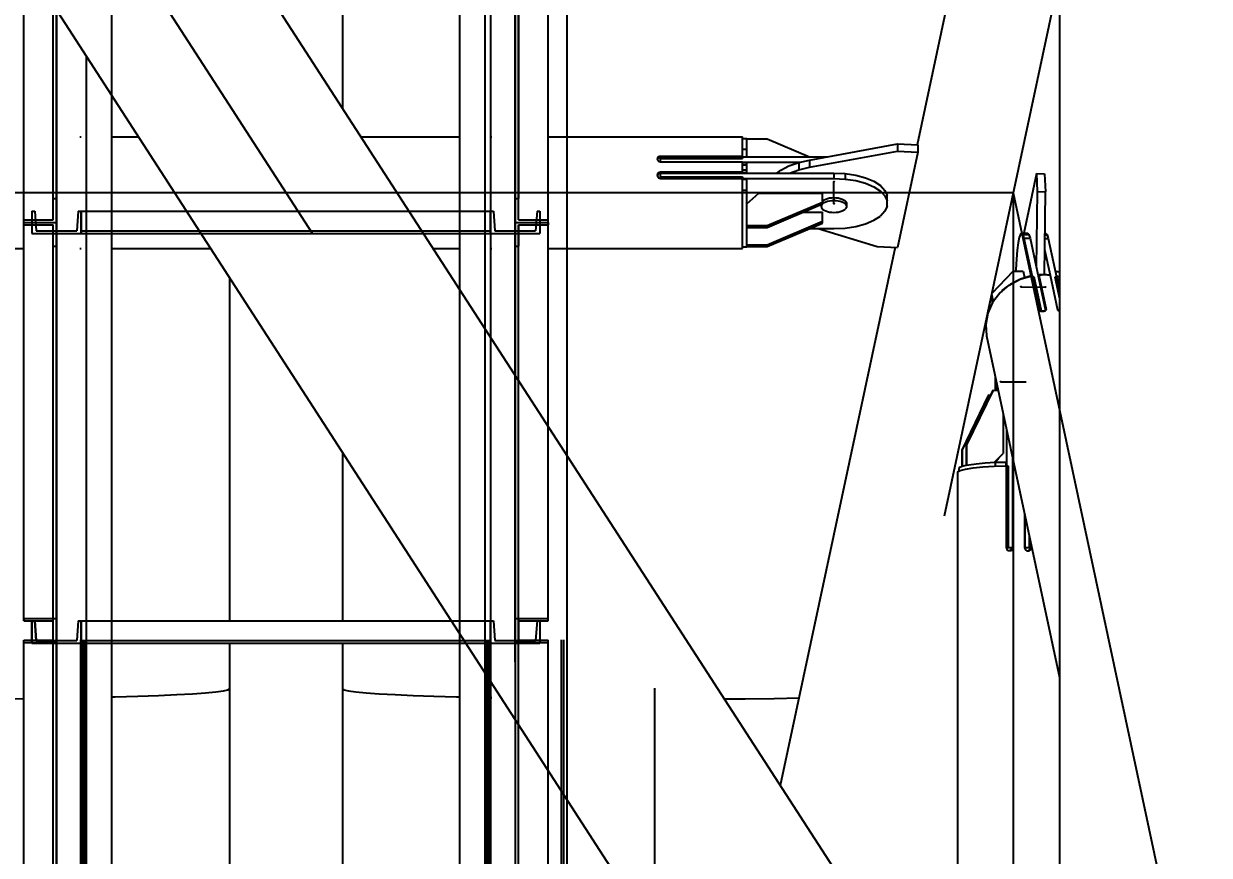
# Model space of a CAD drawing. Header units: millimetres. Extents: x 150209.93 to 150215.05, y 136675.65 to 136679.93.
# Drawn here: x 150213.5487 to 150213.6065, y 136678.6646 to 136678.7052 of the extents above; entities that cross this region are included whole.
import ezdxf

# ---------------------------------------------------------------- set-up
doc = ezdxf.new("R2010")
doc.units = ezdxf.units.MM
doc.header["$LTSCALE"] = 0.25
for name, pattern in [('CENTER', [50.8, 31.75, -6.35, 6.35, -6.35]), ('XKITLINE00', [0]), ('XKITLINE02', [4, 2, -2]), ('XKITLINE03', [6, 3, -1, 1, -1])]:
    doc.linetypes.add(name, pattern=pattern)
doc.styles.add('ROMANS', font='romans.shx')
doc.dimstyles.new('MD300', dxfattribs={"dimtxt": 2.5, "dimasz": 2.5, "dimexe": 1, "dimexo": 1, "dimgap": 0.5, "dimtad": 1, "dimdec": 1, "dimlfac": 50, "dimrnd": 0.5, "dimdsep": 46, "dimtxsty": 'ROMANS', "dimcen": 1, "dimclrd": 146, "dimclre": 146, "dimclrt": 30, "dimadec": 1, "dimazin": 2, "dimtfac": 1, "dimtdec": 1, "dimtmove": 0, "dimatfit": 1, "dimfxl": 1, "dimtolj": 1, "dimtzin": 0, "dimlwd": -1, "dimlwe": -1, "dimarcsym": 0})

# ---------------------------------------------------------------- blocks, each defined once
blk = doc.blocks.new('çatıı')
at = {"color": 8, "linetype": 'CENTER'}
for p, q in [((23255, 16877.2), (23255, 15209.12)), ((22900, 15740.27), (23430, 14920.27)), ((23430, 15740.27), (23255, 14920.27)), ((23298.78, 15327.62), (23298.78, 15332.93)), ((23342.5, 15330.27), (22987.5, 15330.27)), ((23342.5, 15330.27), (23342.5, 14510.27)), ((23342.5, 15330.27), (23430, 14920.27)), ((23344.42, 15307.31), (23350.39, 15307.23)), ((23339.51, 15284.13), (23345.48, 15284.06)), ((23255, 15209.12), (23255, 13540.01))]:
    blk.add_line(p, q, dxfattribs=at)
at = {"color": 8, "linetype": 'XKITLINE00'}
for p, q in [((23353.8, 15704.03), (23353.8, 15132.31)), ((23046.35, 15555.83), (23322.11, 15129.19)), ((23007.88, 15531.36), (23283.64, 15104.72)), ((23353.8, 15504.65), (23319.07, 15341.95)), ((23178.8, 15392.07), (23178.8, 15350.92)), ((23114.72, 15343.92), (23115, 15343.92)), ((23122.5, 15343.92), (23129.04, 15343.92)), ((23183.32, 15343.92), (23207.48, 15343.92)), ((23214.98, 15343.92), (23215.26, 15343.92)), ((23228.98, 15343.92), (23276.48, 15343.92)), ((23276.48, 15339.05), (23276.48, 15343.92)), ((23276.48, 15343.52), (23277.48, 15343.52)), ((23277.48, 15342.28), (23277.48, 15343.52)), ((23277.48, 15343.45), (23282.48, 15343.45)), ((23277.48, 15339.05), (23277.48, 15342.28)), ((23282.48, 15343.45), (23292.83, 15339.05)), ((23292.84, 15338.25), (23314.3, 15342.18)), ((23314.3, 15342.18), (23319.27, 15341.95)), ((23314.3, 15342.18), (23314.3, 15340.41)), ((23319.27, 15341.95), (23319.27, 15340.18)), ((23255.67, 15338.74), (23255.63, 15338.53)), ((23255.63, 15338.53), (23255.67, 15338.31)), ((23255.67, 15338.46), (23255.66, 15338.38)), ((23255.79, 15338.94), (23255.67, 15338.74)), ((23255.79, 15338.66), (23255.67, 15338.46)), ((23255.67, 15338.31), (23255.79, 15338.11)), ((23255.79, 15338.94), (23255.98, 15339.1)), ((23255.79, 15338.66), (23255.95, 15338.79)), ((23255.95, 15338.79), (23255.98, 15338.81)), ((23255.98, 15339.1), (23256.22, 15339.18)), ((23255.98, 15338.81), (23256.22, 15338.9)), ((23256.22, 15339.18), (23256.48, 15339.22)), ((23256.22, 15338.9), (23256.46, 15338.93)), ((23256.48, 15339.22), (23256.48, 15338.93)), ((23256.48, 15339.22), (23276.48, 15339.22)), ((23256.48, 15338.93), (23276.48, 15338.93)), ((23256.48, 15337.82), (23256.48, 15338.93)), ((23256.48, 15338.65), (23276.48, 15338.65)), ((23276.48, 15340.88), (23277.48, 15340.88)), ((23276.48, 15339.05), (23297.19, 15339.05)), ((23276.48, 15339.05), (23276.48, 15338.65)), ((23290.18, 15337.63), (23292.84, 15338.25)), ((23292.84, 15336.48), (23314.3, 15340.41)), ((23292.84, 15338.25), (23292.84, 15336.48)), ((23314.3, 15340.41), (23319.27, 15340.18)), ((23319.27, 15340.18), (23314.31, 15316.92)), ((23255.79, 15338.11), (23255.98, 15337.95)), ((23255.98, 15337.95), (23256.22, 15337.85)), ((23256.22, 15337.85), (23256.48, 15337.82)), ((23256.22, 15335.3), (23256.48, 15335.34)), ((23256.48, 15337.82), (23276.48, 15337.82)), ((23256.48, 15335.34), (23256.48, 15335.07)), ((23256.48, 15335.34), (23276.48, 15335.34)), ((23276.48, 15335.34), (23276.48, 15337.82)), ((23276.48, 15337.72), (23290.58, 15337.72)), ((23276.48, 15337.67), (23277.48, 15337.67)), ((23276.48, 15337.08), (23277.48, 15337.08)), ((23276.48, 15335.84), (23277.48, 15335.84)), ((23276.48, 15335.34), (23276.48, 15335.07)), ((23277.48, 15336.47), (23277.48, 15337.67)), ((23277.48, 15335.07), (23277.48, 15336.47)), ((23284.87, 15335.07), (23285.79, 15335.76)), ((23285.79, 15335.76), (23287.8, 15336.79)), ((23287.8, 15336.79), (23290.18, 15337.63)), ((23287.94, 15335.07), (23290.18, 15335.86)), ((23290.18, 15337.63), (23290.18, 15335.86)), ((23290.18, 15335.86), (23292.84, 15336.48)), ((23255.67, 15334.79), (23255.63, 15334.55)), ((23255.63, 15334.55), (23255.67, 15334.3)), ((23255.67, 15334.51), (23255.65, 15334.41)), ((23255.79, 15335.01), (23255.67, 15334.79)), ((23255.79, 15334.73), (23255.67, 15334.51)), ((23255.67, 15334.3), (23255.79, 15334.08)), ((23255.79, 15335.01), (23255.98, 15335.19)), ((23255.79, 15334.73), (23255.98, 15334.91)), ((23255.79, 15334.08), (23255.98, 15333.9)), ((23255.98, 15335.19), (23256.22, 15335.3)), ((23255.98, 15334.91), (23256.22, 15335.02)), ((23255.98, 15333.9), (23256.22, 15333.81)), ((23256.22, 15335.3), (23256.22, 15335.02)), ((23256.22, 15335.02), (23256.48, 15335.06)), ((23256.22, 15333.81), (23256.48, 15333.74)), ((23256.48, 15335.07), (23298.78, 15335.07)), ((23256.48, 15333.74), (23256.48, 15335.07)), ((23256.48, 15334.14), (23276.48, 15334.14)), ((23256.48, 15333.74), (23276.48, 15333.74)), ((23276.48, 15335.19), (23276.48, 15335.07)), ((23276.48, 15335.19), (23277.48, 15335.19)), ((23276.48, 15334.14), (23276.48, 15333.75)), ((23276.48, 15333.75), (23298.78, 15333.75)), ((23276.48, 15316.63), (23276.48, 15333.74)), ((23276.48, 15333.55), (23277.48, 15333.55)), ((23277.48, 15328.16), (23277.48, 15333.55)), ((23298.78, 15335.07), (23301.5, 15334.94)), ((23298.78, 15335.07), (23298.78, 15333.75)), ((23298.78, 15333.75), (23301.5, 15333.61)), ((23301.5, 15334.94), (23304.11, 15334.54)), ((23301.5, 15334.94), (23301.5, 15333.61)), ((23301.5, 15333.61), (23304.11, 15333.22)), ((23304.11, 15334.54), (23306.48, 15333.9)), ((23304.11, 15333.22), (23306.48, 15332.58)), ((23306.48, 15333.9), (23308.51, 15333.05)), ((23306.48, 15332.58), (23308.51, 15331.72)), ((23308.51, 15333.05), (23310.12, 15332.01)), ((23348.2, 15334.94), (23345.12, 15320.4)), ((23348.2, 15334.94), (23350.19, 15334.91)), ((23348.2, 15334.94), (23348.39, 15330.53)), ((23350.19, 15334.91), (23350.38, 15330.5)), ((23276.48, 15330.87), (23277.48, 15330.87)), ((23277.48, 15327.54), (23280.48, 15330.19)), ((23280.48, 15330.19), (23295.98, 15330.19)), ((23295.98, 15327.52), (23295.98, 15330.19)), ((23308.51, 15331.72), (23310.12, 15330.68)), ((23310.12, 15332.01), (23311.24, 15330.84)), ((23310.12, 15330.68), (23311.24, 15329.51)), ((23311.24, 15330.84), (23311.81, 15329.59)), ((23311.81, 15326.98), (23311.81, 15329.59)), ((23348.39, 15330.53), (23348.17, 15311.99)), ((23348.39, 15330.53), (23350.38, 15330.5)), ((23350.14, 15310.34), (23350.38, 15330.5)), ((23277.48, 15322.25), (23277.48, 15328.16)), ((23282.48, 15322.24), (23295.98, 15327.98)), ((23282.48, 15321.77), (23295.98, 15327.52)), ((23295.68, 15327.39), (23295.68, 15326.92)), ((23295.73, 15327.17), (23295.68, 15326.92)), ((23295.68, 15326.92), (23295.73, 15326.66)), ((23295.87, 15327.41), (23295.73, 15327.17)), ((23295.73, 15326.66), (23295.87, 15326.42)), ((23295.96, 15327.51), (23295.87, 15327.41)), ((23296.09, 15328.35), (23295.98, 15328.23)), ((23296.09, 15327.64), (23295.98, 15327.52)), ((23296.09, 15328.35), (23296.4, 15328.55)), ((23296.09, 15327.64), (23296.4, 15327.85)), ((23296.4, 15328.55), (23296.79, 15328.73)), ((23296.4, 15327.85), (23296.79, 15328.03)), ((23296.79, 15328.73), (23297.23, 15328.88)), ((23296.79, 15328.03), (23297.23, 15328.17)), ((23297.23, 15328.88), (23297.72, 15328.98)), ((23297.23, 15328.17), (23297.72, 15328.28)), ((23297.72, 15328.98), (23298.24, 15329.05)), ((23297.72, 15328.28), (23298.24, 15328.34)), ((23298.24, 15329.05), (23298.78, 15329.07)), ((23298.24, 15328.34), (23298.78, 15328.36)), ((23298.78, 15329.07), (23298.78, 15328.36)), ((23298.78, 15329.07), (23299.32, 15329.05)), ((23298.78, 15328.36), (23299.32, 15328.34)), ((23299.32, 15329.05), (23299.84, 15328.98)), ((23299.32, 15328.34), (23299.84, 15328.28)), ((23299.84, 15328.98), (23300.33, 15328.88)), ((23299.84, 15328.28), (23300.33, 15328.17)), ((23300.33, 15328.88), (23300.77, 15328.73)), ((23300.33, 15328.17), (23300.77, 15328.03)), ((23300.77, 15328.73), (23301.15, 15328.55)), ((23300.77, 15328.03), (23301.15, 15327.85)), ((23301.15, 15328.55), (23301.46, 15328.35)), ((23301.15, 15327.85), (23301.46, 15327.64)), ((23301.46, 15328.35), (23301.69, 15328.12)), ((23301.46, 15327.64), (23301.69, 15327.41)), ((23301.69, 15328.12), (23301.83, 15327.87)), ((23301.69, 15327.41), (23301.83, 15327.17)), ((23301.83, 15326.66), (23301.69, 15326.42)), ((23301.83, 15327.87), (23301.88, 15327.62)), ((23301.83, 15327.17), (23301.88, 15326.92)), ((23301.88, 15326.92), (23301.83, 15326.66)), ((23301.88, 15327.62), (23301.88, 15326.92)), ((23311.24, 15329.51), (23311.81, 15328.26)), ((23311.81, 15326.98), (23311.24, 15325.73)), ((23291.29, 15325.52), (23295.98, 15325.52)), ((23295.87, 15326.42), (23296.09, 15326.19)), ((23295.98, 15322.84), (23295.98, 15325.52)), ((23296.09, 15326.19), (23296.4, 15325.98)), ((23296.4, 15325.98), (23296.79, 15325.81)), ((23296.79, 15325.81), (23297.23, 15325.66)), ((23297.23, 15325.66), (23297.72, 15325.55)), ((23297.72, 15325.55), (23298.24, 15325.49)), ((23298.24, 15325.49), (23298.78, 15325.47)), ((23298.78, 15325.47), (23299.32, 15325.49)), ((23299.32, 15325.49), (23299.84, 15325.55)), ((23299.84, 15325.55), (23300.33, 15325.66)), ((23300.33, 15325.66), (23300.77, 15325.81)), ((23300.77, 15325.81), (23301.15, 15325.98)), ((23301.15, 15325.98), (23301.46, 15326.19)), ((23301.69, 15326.42), (23301.46, 15326.19)), ((23308.51, 15323.53), (23310.12, 15324.56)), ((23311.24, 15325.73), (23310.12, 15324.56)), ((23277.48, 15322.25), (23277.48, 15322.24)), ((23277.48, 15322.24), (23282.48, 15322.24)), ((23277.48, 15322.24), (23277.48, 15322.22)), ((23277.48, 15317.12), (23277.48, 15322.22)), ((23277.48, 15321.77), (23282.48, 15321.77)), ((23282.48, 15317.56), (23295.98, 15323.31)), ((23282.48, 15317.1), (23295.98, 15322.84)), ((23282.48, 15322.24), (23282.48, 15321.77)), ((23292.83, 15321.5), (23298.78, 15321.5)), ((23294.89, 15321.5), (23309.33, 15317.16)), ((23298.78, 15321.5), (23301.5, 15321.63)), ((23301.5, 15321.63), (23304.11, 15322.03)), ((23304.11, 15322.03), (23306.48, 15322.67)), ((23306.48, 15322.67), (23308.51, 15323.53)), ((23343.77, 15318.02), (23343.53, 15316.22)), ((23344.03, 15319.35), (23343.77, 15318.02)), ((23344.32, 15320.16), (23344.03, 15319.35)), ((23344.32, 15320.16), (23344.61, 15320.41)), ((23344.61, 15320.41), (23346.1, 15320.39)), ((23344.61, 15320.41), (23344.89, 15320.08)), ((23344.89, 15320.08), (23346.38, 15320.06)), ((23344.89, 15320.08), (23345.15, 15319.19)), ((23345.15, 15319.19), (23346.64, 15319.17)), ((23345.15, 15319.19), (23347.15, 15309.82)), ((23346.1, 15320.39), (23346.38, 15320.06)), ((23346.38, 15320.06), (23346.64, 15319.17)), ((23346.64, 15319.17), (23350.41, 15301.51)), ((23350.25, 15319.13), (23351.11, 15319.12)), ((23350.26, 15320.33), (23350.57, 15320.33)), ((23350.26, 15320.01), (23350.85, 15320)), ((23350.57, 15320.33), (23350.85, 15320)), ((23350.85, 15320), (23351.11, 15319.12)), ((23351.11, 15319.12), (23353.11, 15309.74)), ((23053.51, 15316.63), (23101, 15316.63)), ((23114.72, 15316.63), (23115, 15316.63)), ((23122.5, 15316.63), (23146.67, 15316.63)), ((23200.95, 15316.63), (23207.48, 15316.63)), ((23214.98, 15316.63), (23215.26, 15316.63)), ((23228.98, 15316.63), (23276.48, 15316.63)), ((23276.48, 15317.03), (23277.48, 15317.03)), ((23277.48, 15317.56), (23282.48, 15317.56)), ((23277.48, 15317.12), (23277.48, 15317.1)), ((23277.48, 15317.1), (23282.48, 15317.1)), ((23277.48, 15317.1), (23277.48, 15317.03)), ((23282.48, 15317.56), (23282.48, 15317.1)), ((23313.74, 15316.95), (23285.69, 15185.53)), ((23309.33, 15317.16), (23314.31, 15316.92)), ((23343.53, 15316.22), (23343.33, 15314.03)), ((23350.21, 15316.37), (23351.55, 15310.12)), ((23343.33, 15314.03), (23343.18, 15311.54)), ((23151.2, 15309.63), (23151.2, 15225.78)), ((23342.49, 15311.15), (23337.24, 15305.56)), ((23342.49, 15311.15), (23344.98, 15311.12)), ((23343.18, 15311.54), (23343.16, 15311.14)), ((23344.2, 15309.13), (23347.06, 15309.99)), ((23344.35, 15309.26), (23346.95, 15310.04)), ((23344.98, 15311.12), (23345.31, 15309.55)), ((23346.95, 15310.04), (23346.96, 15309.96)), ((23347.06, 15309.99), (23348.85, 15301.58)), ((23347.15, 15309.82), (23347.14, 15309.63)), ((23347.14, 15309.59), (23347.6, 15309.81)), ((23347.15, 15309.82), (23347.6, 15309.81)), ((23347.6, 15309.81), (23349.39, 15301.41)), ((23348.65, 15310.29), (23348.63, 15309.86)), ((23348.65, 15310.29), (23349.35, 15310.33)), ((23348.65, 15310.29), (23348.74, 15309.87)), ((23348.74, 15309.87), (23348.72, 15309.44)), ((23348.76, 15310.16), (23348.73, 15309.61)), ((23348.73, 15309.61), (23350.45, 15301.54)), ((23348.76, 15310.16), (23350.16, 15310.28)), ((23348.76, 15310.16), (23350.55, 15301.75)), ((23349.35, 15310.33), (23350.05, 15310.34)), ((23349.35, 15310.33), (23349.38, 15310.21)), ((23350.05, 15310.34), (23350.75, 15310.31)), ((23350.16, 15310.28), (23351.54, 15310.12)), ((23350.75, 15310.31), (23350.77, 15310.21)), ((23350.75, 15310.31), (23351.44, 15310.25)), ((23351.44, 15310.25), (23351.46, 15310.13)), ((23351.54, 15310.12), (23353.34, 15301.71)), ((23352.66, 15309.75), (23353.8, 15304.45)), ((23352.66, 15309.75), (23353.11, 15309.74)), ((23352.66, 15309.75), (23353.1, 15309.51)), ((23352.84, 15311.02), (23353.43, 15311.01)), ((23353.11, 15309.97), (23353.1, 15309.8)), ((23353.11, 15309.74), (23353.1, 15309.51)), ((23353.1, 15309.51), (23353.8, 15306.25)), ((23353.11, 15309.97), (23353.2, 15309.54)), ((23353.11, 15309.97), (23353.8, 15309.73)), ((23353.2, 15309.54), (23353.18, 15309.15)), ((23353.22, 15309.91), (23353.19, 15309.34)), ((23353.19, 15309.34), (23353.8, 15306.5)), ((23353.22, 15309.91), (23353.8, 15307.23)), ((23353.22, 15309.91), (23353.8, 15309.72)), ((23353.43, 15311.01), (23353.8, 15310.74)), ((23339.26, 15305.75), (23341.53, 15307.69)), ((23339.88, 15306.36), (23341.25, 15307.45)), ((23341.53, 15307.69), (23344.2, 15309.13)), ((23341.6, 15307.72), (23341.96, 15308.01)), ((23341.96, 15308.01), (23344.35, 15309.26)), ((23344.35, 15309.26), (23344.37, 15309.18)), ((23337.24, 15305.56), (23337.18, 15304.65)), ((23337.18, 15304.65), (23337.46, 15303.34)), ((23337.24, 15305.56), (23337.65, 15303.62)), ((23339.26, 15305.75), (23337.5, 15303.43)), ((23339.88, 15306.36), (23339.64, 15306.08)), ((23336.34, 15300.82), (23335.83, 15298.07)), ((23337.5, 15303.43), (23336.34, 15300.82)), ((23348.85, 15301.58), (23348.94, 15301.49)), ((23348.94, 15301.49), (23349.06, 15301.4)), ((23349.06, 15301.4), (23349.27, 15301.34)), ((23349.26, 15301.34), (23349.39, 15301.41)), ((23349.27, 15301.34), (23349.51, 15301.31)), ((23349.39, 15301.41), (23350.17, 15301.4)), ((23349.51, 15301.31), (23349.78, 15301.32)), ((23349.78, 15301.32), (23350.04, 15301.36)), ((23350.04, 15301.36), (23350.27, 15301.43)), ((23350.27, 15301.43), (23350.44, 15301.53)), ((23350.54, 15301.64), (23350.44, 15301.53)), ((23350.55, 15301.75), (23350.54, 15301.64)), ((23353.34, 15301.71), (23353.4, 15301.6)), ((23353.4, 15301.6), (23353.54, 15301.49)), ((23353.54, 15301.49), (23353.75, 15301.39)), ((23353.75, 15301.39), (23353.8, 15301.37)), ((23335.83, 15298.07), (23336, 15295.31)), ((23336, 15295.31), (23353.8, 15211.94)), ((23338.16, 15285.2), (23338.13, 15282.57)), ((23338.39, 15284.11), (23338.39, 15283.77)), ((23338.39, 15283.77), (23338.39, 15283.24)), ((23338.39, 15283.24), (23338.41, 15282.74)), ((23336.45, 15280.73), (23329.98, 15267.41)), ((23336.55, 15280.85), (23330.09, 15267.53)), ((23337.5, 15281.92), (23331.04, 15268.6)), ((23337.61, 15282.04), (23331.14, 15268.72)), ((23336.55, 15280.85), (23336.45, 15280.73)), ((23336.55, 15280.85), (23336.98, 15280.84)), ((23337.61, 15282.04), (23337.5, 15281.92)), ((23337.61, 15282.04), (23338.84, 15282.02)), ((23338.13, 15282.57), (23338.13, 15282.03)), ((23338.41, 15282.74), (23338.43, 15282.28)), ((23338.43, 15282.28), (23338.45, 15282.03)), ((23340.09, 15276.15), (23340.09, 15266.62)), ((23340.89, 15272.4), (23340.89, 15263.55)), ((23178.8, 15266.93), (23178.8, 15225.78)), ((23330.09, 15267.53), (23329.98, 15267.41)), ((23329.98, 15267.41), (23329.98, 15263.44)), ((23330.09, 15267.53), (23330.09, 15263.48)), ((23331.14, 15268.72), (23331.04, 15268.6)), ((23331.04, 15268.6), (23331.04, 15263.73)), ((23331.14, 15268.72), (23331.14, 15263.75)), ((23337.87, 15264.43), (23340.09, 15266.62)), ((23337.89, 15264.43), (23339.99, 15266.5)), ((23329.53, 15263.27), (23329.25, 15262.95)), ((23329.53, 15263.27), (23330.36, 15263.58)), ((23330.36, 15263.58), (23331.14, 15263.75)), ((23330.89, 15262.81), (23332.78, 15263.1)), ((23331.14, 15263.75), (23331.14, 15263.75)), ((23331.14, 15263.75), (23331.16, 15263.75)), ((23331.16, 15263.75), (23331.7, 15263.87)), ((23331.7, 15263.87), (23333.5, 15264.11)), ((23332.78, 15263.1), (23335.16, 15263.33)), ((23333.5, 15264.11), (23335.67, 15264.31)), ((23335.16, 15263.33), (23337.9, 15263.49)), ((23335.67, 15264.31), (23338.13, 15264.45)), ((23337.9, 15263.49), (23340.81, 15263.58)), ((23338.04, 15264.44), (23339.04, 15265.43)), ((23338.05, 15264.44), (23338.93, 15265.31)), ((23338.13, 15264.52), (23338.13, 15264.45)), ((23338.13, 15264.45), (23340.77, 15264.52)), ((23338.13, 15264.45), (23338.13, 15263.5)), ((23339.04, 15265.56), (23339.04, 15265.43)), ((23340.77, 15264.52), (23340.77, 15263.57)), ((23340.81, 15263.58), (23340.81, 15243.72)), ((23340.87, 15263.52), (23341.34, 15263.55)), ((23340.89, 15263.55), (23340.87, 15263.52)), ((23340.87, 15263.52), (23340.87, 15243.67)), ((23340.89, 15263.55), (23341.34, 15263.55)), ((23341.34, 15263.55), (23341.34, 15243.69)), ((23342.38, 15265.41), (23342.38, 15243.68)), ((23342.49, 15264.53), (23342.38, 15264.41)), ((23342.49, 15263.54), (23342.38, 15263.42)), ((23342.53, 15263.58), (23342.46, 15263.51)), ((23342.46, 15263.51), (23342.46, 15243.65)), ((23342.49, 15264.53), (23342.49, 15263.54)), ((23342.49, 15264.53), (23342.57, 15264.53)), ((23342.53, 15263.58), (23342.53, 15243.72)), ((23342.53, 15263.58), (23342.78, 15263.58)), ((23328.92, 15262.13), (23329.58, 15262.48)), ((23328.92, 15262.13), (23328.92, 15120.69)), ((23329.25, 15262.95), (23329.25, 15262.3)), ((23329.58, 15262.48), (23330.89, 15262.81)), ((23342.38, 15260.4), (23342.46, 15260.4)), ((23345.31, 15251.7), (23345.31, 15243.69)), ((23345.37, 15251.43), (23345.37, 15243.64)), ((23346.41, 15246.55), (23346.41, 15243.63)), ((23340.81, 15243.72), (23340.88, 15243.46)), ((23340.87, 15243.67), (23340.84, 15243.63)), ((23340.87, 15243.67), (23341.34, 15243.69)), ((23340.88, 15243.46), (23340.98, 15243.23)), ((23340.98, 15243.23), (23341.17, 15243.04)), ((23341.17, 15243.04), (23341.41, 15242.92)), ((23341.34, 15243.69), (23342.38, 15243.68)), ((23341.41, 15242.92), (23341.67, 15242.88)), ((23341.67, 15242.88), (23341.93, 15242.92)), ((23342.38, 15243.68), (23341.68, 15242.88)), ((23341.93, 15242.92), (23342.17, 15243.04)), ((23342.17, 15243.04), (23342.36, 15243.23)), ((23342.42, 15243.39), (23342.31, 15243.17)), ((23342.48, 15243.46), (23342.36, 15243.23)), ((23342.46, 15243.65), (23342.42, 15243.39)), ((23342.48, 15243.46), (23342.42, 15243.39)), ((23342.53, 15243.72), (23342.46, 15243.65)), ((23342.53, 15243.72), (23342.48, 15243.46)), ((23345.31, 15243.69), (23345.35, 15243.43)), ((23345.37, 15243.64), (23345.33, 15243.59)), ((23345.35, 15243.43), (23345.47, 15243.19)), ((23345.37, 15243.64), (23346.41, 15243.63)), ((23345.47, 15243.19), (23345.65, 15243)), ((23345.65, 15243), (23345.89, 15242.87)), ((23345.89, 15242.87), (23346.15, 15242.82)), ((23346.83, 15243.59), (23346.15, 15242.82)), ((23346.15, 15242.82), (23346.4, 15242.86)), ((23346.4, 15242.86), (23346.64, 15242.97)), ((23346.41, 15243.63), (23346.83, 15243.59)), ((23346.64, 15242.97), (23346.8, 15243.13)), ((23346.87, 15243.31), (23346.77, 15243.1)), ((23346.92, 15243.38), (23346.82, 15243.15)), ((23346.83, 15244.57), (23346.83, 15243.59)), ((23346.91, 15243.57), (23346.88, 15243.34)), ((23346.91, 15244.19), (23346.91, 15243.57)), ((23346.98, 15243.64), (23346.91, 15243.57)), ((23346.98, 15243.64), (23346.92, 15243.38)), ((23346.98, 15243.88), (23346.98, 15243.64)), ((23151.2, 15220.28), (23151.2, 15209.12)), ((23178.8, 15220.28), (23178.8, 15209.12)), ((23142.2, 15207.95), (23145.39, 15208.17)), ((23142.2, 15207.95), (23145.39, 15208.17)), ((23145.39, 15208.17), (23147.91, 15208.4)), ((23145.39, 15208.17), (23147.91, 15208.4)), ((23147.91, 15208.4), (23149.73, 15208.64)), ((23147.91, 15208.4), (23149.73, 15208.64)), ((23149.73, 15208.64), (23150.83, 15208.88)), ((23149.73, 15208.64), (23150.83, 15208.88)), ((23150.83, 15208.88), (23151.2, 15209.12)), ((23150.83, 15208.88), (23151.2, 15209.12)), ((23151.2, 15209.12), (23151.2, 15125.78)), ((23178.8, 15209.12), (23179.16, 15208.88)), ((23178.8, 15209.12), (23178.8, 15125.78)), ((23178.8, 15209.12), (23179.16, 15208.88)), ((23179.16, 15208.88), (23180.26, 15208.64)), ((23179.16, 15208.88), (23180.26, 15208.64)), ((23180.26, 15208.64), (23182.08, 15208.4)), ((23180.26, 15208.64), (23182.08, 15208.4)), ((23182.08, 15208.4), (23184.6, 15208.17)), ((23182.08, 15208.4), (23184.6, 15208.17)), ((23184.6, 15208.17), (23187.79, 15207.95)), ((23184.6, 15208.17), (23187.79, 15207.95)), ((23097.12, 15206.74), (23101, 15206.78)), ((23114.72, 15207), (23115, 15207.01)), ((23122.5, 15207.18), (23123.34, 15207.2)), ((23123.34, 15207.2), (23128.88, 15207.36)), ((23128.88, 15207.36), (23133.9, 15207.54)), ((23128.88, 15207.36), (23133.9, 15207.54)), ((23133.9, 15207.54), (23138.35, 15207.74)), ((23133.9, 15207.54), (23138.35, 15207.74)), ((23138.35, 15207.74), (23142.2, 15207.95)), ((23138.35, 15207.74), (23142.2, 15207.95)), ((23187.79, 15207.95), (23191.64, 15207.74)), ((23187.79, 15207.95), (23191.64, 15207.74)), ((23191.64, 15207.74), (23196.09, 15207.54)), ((23191.64, 15207.74), (23196.09, 15207.54)), ((23196.09, 15207.54), (23201.11, 15207.36)), ((23196.09, 15207.54), (23201.11, 15207.36)), ((23201.11, 15207.36), (23206.65, 15207.2)), ((23206.65, 15207.2), (23207.48, 15207.18)), ((23214.98, 15207.01), (23215.26, 15207)), ((23272.01, 15206.7), (23277.12, 15206.74)), ((23277.12, 15206.74), (23284.16, 15206.82)), ((23284.16, 15206.82), (23290.25, 15206.92))]:
    blk.add_line(p, q, dxfattribs=at)
at = {"color": 116, "linetype": 'XKITLINE02', "true_color": 0x136734}
for p, q in [((23108.2, 15323.61), (23108.2, 15426.28)), ((23109, 15323.03), (23109, 15426.28)), ((23221.78, 15323.61), (23221.78, 15426.28)), ((23101, 15323.03), (23101, 15421.06)), ((23220.98, 15420.98), (23220.98, 15328.83)), ((23220.98, 15323.03), (23220.98, 15420.48)), ((23221.78, 15420.98), (23221.78, 15328.83)), ((23228.98, 15323.03), (23228.98, 15421.06)), ((23114.92, 13721.24), (23114.92, 15406.22)), ((23115, 13721.24), (23115, 15406.22)), ((23115.45, 13721.24), (23115.45, 15406.22)), ((23115.85, 13721.24), (23115.85, 15406.22)), ((23116.3, 13723.56), (23116.3, 15406.22)), ((23122.5, 14302.1), (23122.5, 15406.22)), ((23214.13, 13721.24), (23214.13, 15406.22)), ((23214.53, 13721.24), (23214.52, 15406.22)), ((23214.98, 13721.24), (23214.98, 15406.22)), ((23215.06, 13721.24), (23215.06, 15406.22)), ((23232.3, 13721.24), (23232.29, 15406.22)), ((23232.83, 13721.24), (23232.82, 15406.22)), ((23108.2, 15328.83), (23109, 15328.83)), ((23220.98, 15328.83), (23220.98, 15323.03)), ((23220.98, 15328.83), (23221.78, 15328.83)), ((23103, 15325.78), (23103.68, 15325.78)), ((23103, 15325.78), (23103, 15320.28)), ((23103, 15325.78), (23103, 15320.28)), ((23103.68, 15325.78), (23104.06, 15320.98)), ((23103.68, 15325.78), (23104.06, 15320.98)), ((23114.32, 15325.78), (23113.94, 15320.98)), ((23114.32, 15325.78), (23113.94, 15320.98)), ((23114.32, 15325.78), (23115, 15325.78)), ((23115, 15320.28), (23115, 15325.78)), ((23115, 15325.78), (23122.5, 15325.78)), ((23115, 15325.78), (23115, 15320.28)), ((23115, 15325.78), (23115, 15320.28)), ((23140.76, 15325.78), (23195.05, 15325.78)), ((23207.48, 15325.78), (23214.98, 15325.78)), ((23214.98, 15320.28), (23214.98, 15325.78)), ((23214.98, 15325.78), (23214.98, 15320.28)), ((23214.98, 15325.78), (23215.66, 15325.78)), ((23214.98, 15325.78), (23214.98, 15320.28)), ((23215.66, 15325.78), (23216.04, 15320.98)), ((23215.66, 15325.78), (23216.04, 15320.98)), ((23226.3, 15325.78), (23225.92, 15320.98)), ((23226.3, 15325.78), (23225.92, 15320.98)), ((23226.3, 15325.78), (23226.98, 15325.78)), ((23226.98, 15325.78), (23226.98, 15320.28)), ((23226.98, 15325.78), (23226.98, 15320.28)), ((23101, 15323.61), (23108.2, 15323.61)), ((23101, 15323.03), (23109, 15323.03)), ((23101, 15225.71), (23101, 15323.03)), ((23101, 15323.03), (23109, 15323.03)), ((23101, 15322.44), (23108.2, 15322.44)), ((23104.06, 15320.98), (23113.94, 15320.98)), ((23108.2, 15220.46), (23108.2, 15322.44)), ((23109, 15220.46), (23109, 15323.03)), ((23115, 15320.98), (23214.98, 15320.98)), ((23216.04, 15320.98), (23225.92, 15320.98)), ((23220.98, 15323.03), (23228.98, 15323.03)), ((23220.98, 15317.2), (23220.98, 15323.03)), ((23220.98, 15323.03), (23228.98, 15323.03)), ((23220.98, 15220.46), (23220.98, 15320.98)), ((23221.78, 15323.61), (23228.98, 15323.61)), ((23221.78, 15322.44), (23221.78, 15317.2)), ((23221.78, 15322.44), (23228.98, 15322.44)), ((23221.78, 15220.46), (23221.78, 15322.44)), ((23228.98, 15323.03), (23228.98, 15322.44)), ((23228.98, 15225.71), (23228.98, 15323.03)), ((23103, 15320.28), (23115, 15320.28)), ((23115, 15320.28), (23122.5, 15320.28)), ((23144.32, 15320.28), (23198.6, 15320.28)), ((23207.48, 15320.28), (23214.98, 15320.28)), ((23214.98, 15320.28), (23226.98, 15320.28)), ((23108.2, 15317.2), (23109, 15317.2)), ((23220.98, 15317.2), (23221.78, 15317.2)), ((23207.48, 15222.55), (23207.48, 15306.54)), ((23213.68, 15212.96), (23213.68, 15296.95)), ((23233.68, 15182.02), (23233.68, 15266.01)), ((23101, 15226.29), (23101, 15225.71)), ((23101, 15226.29), (23109, 15226.29)), ((23101, 15225.71), (23108.2, 15225.71)), ((23103, 15225.78), (23103.68, 15225.78)), ((23103, 15225.78), (23103, 15220.28)), ((23103, 15220.28), (23103, 15225.78)), ((23103.68, 15225.78), (23104.06, 15220.98)), ((23104.06, 15220.98), (23103.68, 15225.78)), ((23108.2, 15123.61), (23108.2, 15226.28)), ((23108.2, 15226.28), (23109, 15226.28)), ((23108.2, 15220.46), (23108.2, 15225.71)), ((23109, 15226.29), (23109, 15220.46)), ((23109, 15123.03), (23109, 15226.28)), ((23114.32, 15225.78), (23113.94, 15220.98)), ((23114.32, 15225.78), (23113.94, 15220.98)), ((23114.32, 15225.78), (23115, 15225.78)), ((23115, 15220.28), (23115, 15225.78)), ((23115, 15225.78), (23122.5, 15225.78)), ((23115, 15225.78), (23115, 15220.28)), ((23115, 15225.78), (23115, 15220.28)), ((23205.4, 15225.78), (23214.98, 15225.78)), ((23214.98, 15220.28), (23214.98, 15225.78)), ((23214.98, 15225.78), (23214.98, 15220.28)), ((23214.98, 15225.78), (23215.66, 15225.78)), ((23214.98, 15225.78), (23214.98, 15220.28)), ((23215.66, 15225.78), (23216.04, 15220.98)), ((23215.66, 15225.78), (23216.04, 15220.98)), ((23220.98, 15226.29), (23228.98, 15226.29)), ((23220.98, 15215.71), (23220.98, 15226.28)), ((23220.98, 15226.28), (23221.78, 15226.28)), ((23220.98, 15226.28), (23220.98, 15128.83)), ((23221.78, 15226.28), (23221.78, 15221.06)), ((23221.78, 15123.61), (23221.78, 15226.28)), ((23221.78, 15225.71), (23228.98, 15225.71)), ((23226.3, 15225.78), (23225.92, 15220.98)), ((23226.3, 15225.78), (23225.92, 15220.98)), ((23226.3, 15225.78), (23226.98, 15225.78)), ((23226.98, 15225.78), (23226.98, 15220.28)), ((23226.98, 15225.78), (23226.98, 15220.28)), ((23101, 15123.03), (23101, 15221.06)), ((23101, 15221.06), (23108.2, 15221.06)), ((23101, 15220.47), (23109, 15220.47)), ((23103, 15220.28), (23115, 15220.28)), ((23104.06, 15220.98), (23113.94, 15220.98)), ((23108.2, 15220.46), (23109, 15220.46)), ((23115, 15220.98), (23214.98, 15220.98)), ((23115, 15220.28), (23122.5, 15220.28)), ((23207.48, 15220.28), (23214.98, 15220.28)), ((23214.98, 15220.28), (23226.98, 15220.28)), ((23216.04, 15220.98), (23225.92, 15220.98)), ((23220.98, 15220.48), (23228.98, 15220.48)), ((23220.98, 15220.46), (23221.78, 15220.46)), ((23221.78, 15221.06), (23228.98, 15221.06)), ((23228.98, 15214.93), (23228.98, 15221.06)), ((23228.98, 15123.03), (23228.98, 15221.06)), ((23220.98, 15215.71), (23220.98, 15123.03))]:
    blk.add_line(p, q, dxfattribs=at)
at = {"color": 1, "linetype": 'XKITLINE03'}
for p, q in [((23109, 15323.03), (23109, 15420.47)), ((23220.98, 15420.48), (23220.98, 15323.03)), ((23109, 15406.22), (23109, 13721.24)), ((23122.5, 13721.24), (23122.5, 15406.22)), ((23214.98, 15406.22), (23214.98, 13721.24)), ((23220.97, 15406.22), (23220.98, 13721.24)), ((23109, 15226.29), (23109, 15323.03)), ((23220.98, 15323.03), (23220.98, 15226.29)), ((23115, 15320.28), (23214.98, 15320.28)), ((23115, 15320.28), (23115, 15320.28)), ((23214.98, 15320.28), (23214.98, 15320.28)), ((23109, 15123.03), (23109, 15220.47)), ((23115, 15220.28), (23214.98, 15220.28)), ((23115, 15220.28), (23115, 15220.28)), ((23214.98, 15220.28), (23214.98, 15220.28)), ((23220.98, 15220.48), (23220.98, 15123.03))]:
    blk.add_line(p, q, dxfattribs=at)
at = {"color": 7, "linetype": 'XKITLINE00'}
for p, q in [((23207.48, 15306.54), (23207.48, 15406.22)), ((23213.68, 15296.95), (23213.67, 15406.22)), ((23233.68, 15266.01), (23233.67, 15406.22)), ((23116.3, 14943.1), (23116.3, 15363.62)), ((23122.5, 14943.1), (23122.5, 15354.03)), ((23122.5, 15325.78), (23140.76, 15325.78)), ((23195.05, 15325.78), (23207.48, 15325.78)), ((23122.5, 15320.28), (23144.32, 15320.28)), ((23198.6, 15320.28), (23207.48, 15320.28)), ((23122.5, 15225.78), (23205.4, 15225.78)), ((23207.48, 14943.1), (23207.48, 15222.55)), ((23122.5, 15220.28), (23207.48, 15220.28)), ((23213.68, 14943.1), (23213.68, 15212.96)), ((23233.68, 14943.1), (23233.68, 15182.02))]:
    blk.add_line(p, q, dxfattribs=at)
at = {"color": 8, "linetype": 'XKITLINE00'}
for centre in [(23298.78, 15332.93), (23342.5, 15330.27), (23342.5, 15330.27), (23342.5, 15330.27), (23298.78, 15327.62), (23344.42, 15307.31), (23350.39, 15307.23), (23339.51, 15284.13), (23345.48, 15284.06), (23255, 15209.12), (23255, 15209.12)]:
    blk.add_circle(centre, 0.05, dxfattribs=at)
at = {"color": 1, "linetype": 'XKITLINE00'}
for centre in [(23109, 15323.03), (23109, 15323.03), (23220.98, 15323.03), (23220.98, 15323.03), (23115, 15320.28), (23115, 15320.28), (23214.98, 15320.28), (23214.98, 15320.28), (23109, 15226.29), (23220.98, 15226.29), (23109, 15220.47), (23115, 15220.28), (23115, 15220.28), (23214.98, 15220.28), (23214.98, 15220.28), (23220.98, 15220.48)]:
    blk.add_circle(centre, 0.05, dxfattribs=at)
blk = doc.blocks.new('*D6')
at = {"color": 146, "transparency": 16777216}
for p, q in [((150212.86359, 136678.626031), (150213.527899, 136678.624802)), ((150212.83196, 136677.744973), (150212.83174, 136677.626088)), ((150213.556269, 136677.743633), (150213.556049, 136677.624748))]:
    blk.add_line(p, q, dxfattribs=at)
for points in [[(150212.863599, 136678.631031), (150212.86358, 136678.621031), (150212.83359, 136678.626086)], [(150213.527908, 136678.629802), (150213.527889, 136678.619802), (150213.557899, 136678.624747)]]:
    blk.add_solid(points, dxfattribs=at)
at = {"layer": 'DEFPOINTS', "color": 0, "transparency": 16777216}
for p in [(150212.83381, 136678.744971), (150213.558118, 136678.743631), (150213.557899, 136678.624747)]:
    blk.add_point(p, dxfattribs=at)
at = {"color": 30, "transparency": 16777216, "insert": (150213.19579, 136678.650416), "char_height": 0.03, "attachment_point": 5, "rotation": 359.89403, "style": 'ROMANS'}
blk.add_mtext('\\A1;36', dxfattribs=at)

msp = doc.modelspace()

# ---------------------------------------------------------------- block references
at = {"xscale": 0.0002000170049888334, "yscale": 0.0002000170049888334, "zscale": 0.0002000170049888334}
msp.add_blockref('çatıı', (150208.928067, 136675.630592), dxfattribs=at)

# ---------------------------------------------------------------- dimensions: what is measured, and where the dimension line sits
dim = msp.add_aligned_dim(p1=(150212.83381, 136678.744971), p2=(150213.558118, 136678.743631), distance=-0.118885, dimstyle='MD300', override={"dimtxt": 0.03, "dimasz": 0.03, "dimgap": 0.01})
dim.commit()
dim.dimension.update_dxf_attribs({"geometry": '*D6', "text_midpoint": (150213.19579, 136678.650416)})

doc.saveas('drawing.dxf')
